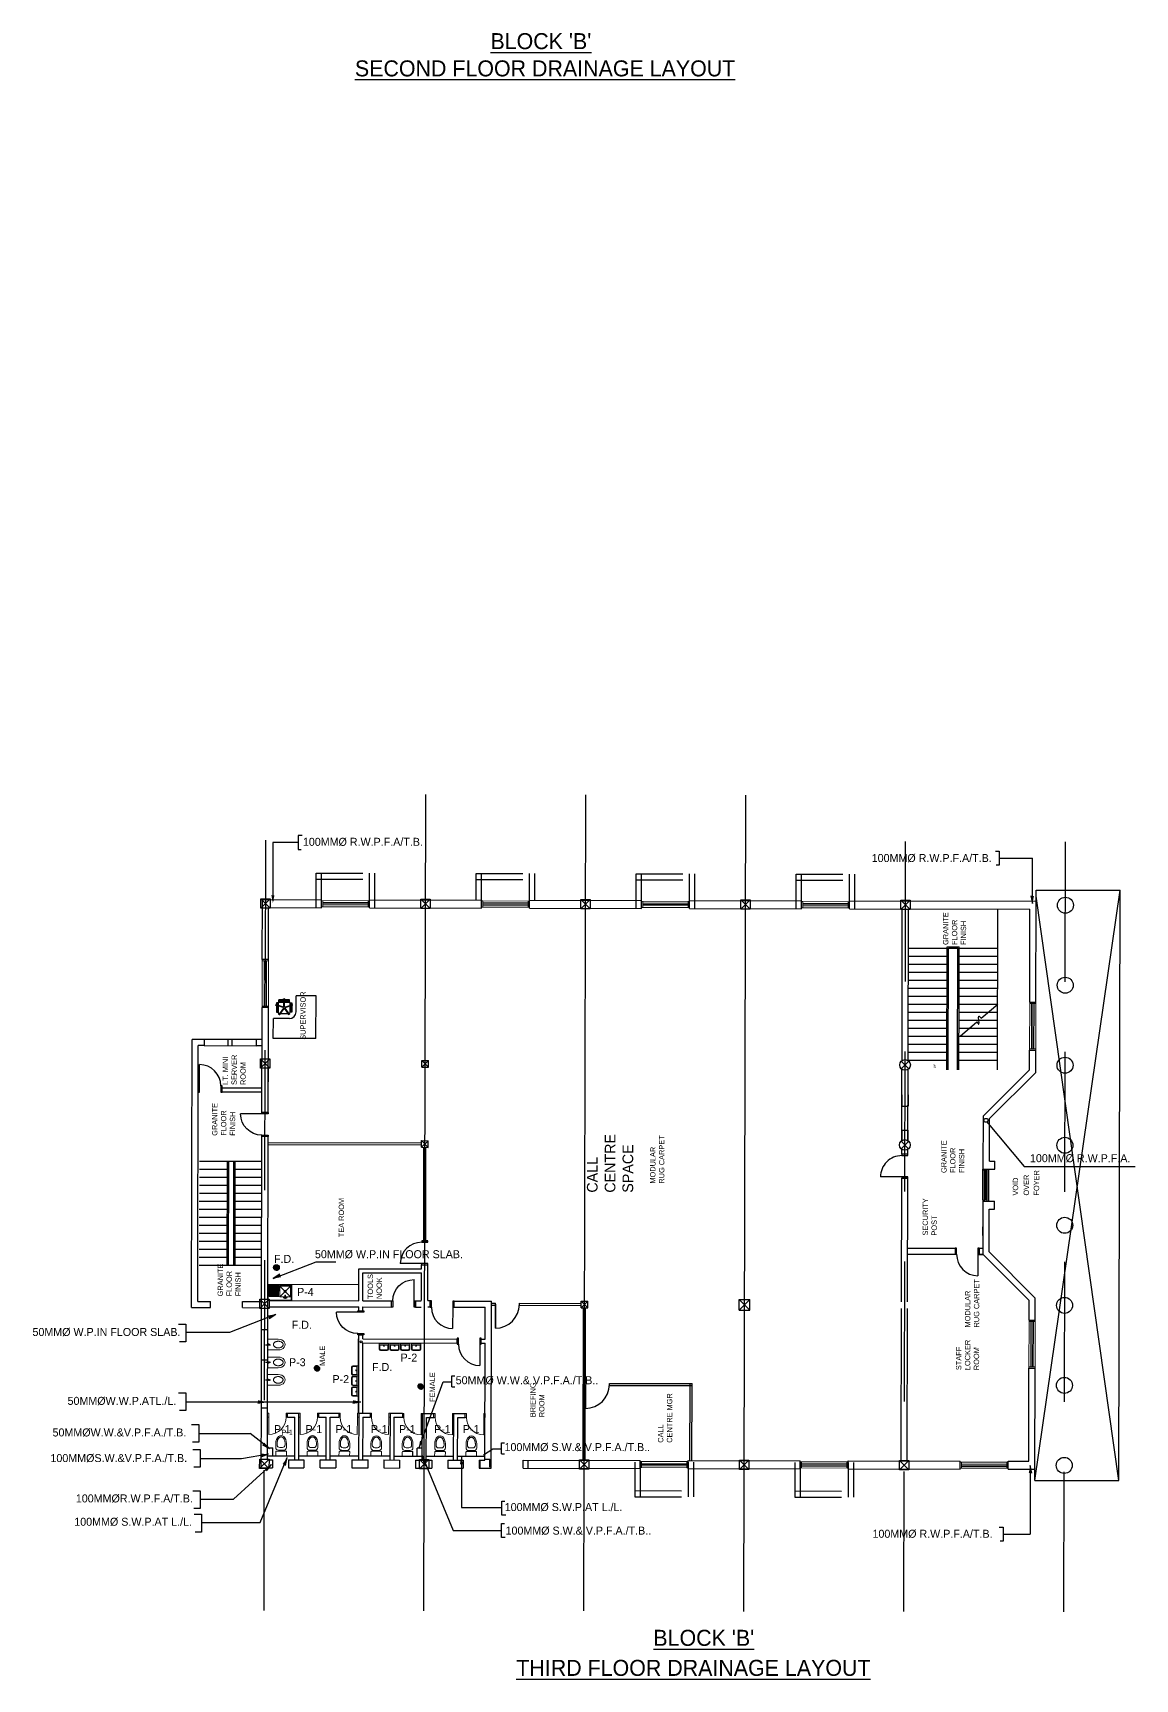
# Model space of a CAD drawing. Header units: millimetres. Extents: x -162225 to 333452, y -329082 to -56676.
# Drawn here: x 292114 to 333452, y -258493 to -196775 of the extents above; entities that cross this region are included whole.
import ezdxf

# ---------------------------------------------------------------- set-up
doc = ezdxf.new("R2010")
doc.units = ezdxf.units.MM
doc.header["$LTSCALE"] = 7
doc.header["$MEASUREMENT"] = 0
doc.linetypes.add('DASHED2', pattern=[0.375, 0.25, -0.125])
doc.layers.get('0').update_dxf_attribs({"lineweight": 5})
doc.layers.add('DOORS', color=8, linetype='Continuous')
for name, color, linetype, lineweight in [('Fixtures', 7, 'Continuous', 5), ('gridlines', 8, 'DASHED2', 5), ('Handrails', 8, 'Continuous', 5), ('LAYER1', 8, 'Continuous', 5), ('Layer2', 8, 'Continuous', 25), ('Layer4', 8, 'Continuous', 5), ('Layer5', 8, 'Continuous', 25), ("Supervisor's seat", 8, 'Continuous', 25), ('text', 8, 'Continuous', 5), ('TEXT3', 8, 'Continuous', 5), ('WALLS', 8, 'Continuous', 35), ('WIN-DOOR', 8, 'Continuous', 13), ('win_doors', 8, 'Continuous', 13), ('WINDOWS_DOORS', 8, 'Continuous', 5)]:
    doc.layers.add(name, color=color, linetype=linetype, lineweight=lineweight)
doc.styles.add('LUCY', font='LSANSI.TTF')
doc.styles.add('STYLUS', font='stylu.ttf')

# ---------------------------------------------------------------- blocks, each defined once
blk = doc.blocks.new('W1800')
at = {"layer": 'WIN-DOOR'}
for points in [[(0, 0), (230, 0), (230, -50), (0, -50)], [(0, -1800), (230, -1800), (230, -1750), (0, -1750)]]:
    blk.add_lwpolyline(points, close=True, dxfattribs=at)
at = {"layer": 'WINDOWS_DOORS'}
for p, q in [((0, -1800), (0, 0)), ((0, 0), (230, 0)), ((230, 0), (230, -1800)), ((69, -1750), (69, -50)), ((114, -50), (114, -1750)), ((161, -1750), (161, -50)), ((230, -1800), (0, -1800))]:
    blk.add_line(p, q, dxfattribs=at)
blk = doc.blocks.new('w1200')
for p, q in [((50, 230), (0, 230)), ((0, 165), (1200, 165)), ((0, 65), (1200, 65)), ((0, 0), (50, 0)), ((50, 230), (1200, 230)), ((50, 65), (50, 165)), ((50, 125), (1150, 125)), ((50, 105), (1150, 105)), ((50, 0), (1200, 0)), ((1200, 230), (1150, 230)), ((1150, 165), (1150, 65)), ((1150, 0), (1200, 0))]:
    blk.add_line(p, q)
blk = doc.blocks.new('wc')
for p, q in [((0, 458), (0, 308)), ((0, 150), (0, 0)), ((0, 0), (400, 0)), ((25, 175), (375, 175)), ((50, 458), (50, 408)), ((100, 208), (300, 208)), ((150, 308), (250, 308)), ((190, 208), (190, 175)), ((210, 208), (210, 175)), ((350, 408), (350, 458)), ((400, 308), (400, 458)), ((400, 0), (400, 150))]:
    blk.add_line(p, q)
for centre, radius, start, end in [((100, 308), 100, 180, 270), ((25, 150), 25, 90, 180), ((150, 408), 100, 180, 270), ((250, 408), 100, 270, 0), ((300, 308), 100, 270, 0), ((300, 308), 100, 270, 0), ((375, 150), 25, 360, 90)]:
    blk.add_arc(centre, radius, start, end)
blk.add_ellipse((200, 458), major_axis=(0, 300), ratio=0.666667, start_param=4.712389, end_param=7.853982)
blk.add_open_spline([(350, 458), (350, 466), (350, 474), (348, 496), (347, 510), (342, 537), (339, 551), (332, 576), (327, 588), (318, 611), (312, 622), (301, 641), (294, 650), (283, 665), (277, 670), (266, 681), (261, 685), (250, 693), (244, 696), (233, 701), (228, 703), (217, 706), (212, 707), (201, 708), (196, 708), (185, 706), (180, 705), (169, 702), (163, 700), (152, 694), (147, 691), (136, 682), (130, 678), (119, 667), (114, 661), (104, 647), (99, 640), (89, 624), (85, 616), (77, 598), (73, 589), (66, 569), (63, 559), (58, 538), (56, 527), (53, 506), (52, 494), (50, 475), (50, 466), (50, 458)], degree=3, knots=[4.712389, 4.712389, 4.712389, 4.712389, 4.805294, 4.805294, 4.96378, 4.96378, 5.122267, 5.122267, 5.280753, 5.280753, 5.439239, 5.439239, 5.597725, 5.597725, 5.724795, 5.724795, 5.851866, 5.851866, 5.978936, 5.978936, 6.106006, 6.106006, 6.233076, 6.233076, 6.360146, 6.360146, 6.487216, 6.487216, 6.614287, 6.614287, 6.741357, 6.741357, 6.868427, 6.868427, 6.995497, 6.995497, 7.122567, 7.122567, 7.249638, 7.249638, 7.376708, 7.376708, 7.503778, 7.503778, 7.630848, 7.630848, 7.757918, 7.757918, 7.853982, 7.853982, 7.853982, 7.853982])
blk = doc.blocks.new('d750l-150')
at = {"layer": 'WINDOWS_DOORS'}
blk.add_line((50, 150), (50, 800), dxfattribs=at)
for points in [[(50, 0), (0, 0), (0, 150), (50, 150)], [(750, 0), (700, 0), (700, 150), (750, 150)]]:
    blk.add_lwpolyline(points, close=True, dxfattribs=at)
blk.add_arc((50, 150), 650, 0, 90, dxfattribs=at)
blk = doc.blocks.new('bidet')
for p, q in [((0, 400), (0, 0)), ((0, 0), (400, 0)), ((0, 0), (200, 0)), ((0, 0), (200, 0)), ((400, 0), (400, 400))]:
    blk.add_line(p, q)
for radius in [23.9, 18.9, 13.9]:
    blk.add_circle((200, 50), radius)
blk.add_ellipse((200, 400), major_axis=(0, 256), ratio=0.780874, start_param=4.712389, end_param=7.853982)
for points in [[(325, 400), (325, 406), (325, 413), (323, 429), (322, 439), (318, 459), (316, 469), (309, 487), (306, 496), (298, 512), (293, 520), (284, 534), (279, 540), (268, 551), (263, 556), (252, 564), (246, 568), (235, 574), (229, 576), (218, 579), (213, 580), (202, 581), (197, 581), (186, 580), (180, 579), (169, 576), (164, 573), (153, 567), (147, 564), (136, 555), (131, 550), (120, 538), (115, 532), (106, 518), (101, 510), (93, 494), (90, 485), (84, 466), (81, 457), (78, 437), (76, 427), (75, 411), (75, 406), (75, 400)], [(325, 400), (325, 394), (325, 387), (323, 371), (322, 361), (318, 341), (316, 331), (309, 313), (306, 304), (298, 288), (293, 280), (284, 266), (279, 260), (268, 249), (263, 244), (252, 236), (246, 232), (235, 226), (229, 224), (218, 221), (213, 220), (202, 219), (197, 219), (186, 220), (180, 221), (169, 224), (164, 227), (153, 233), (147, 236), (136, 245), (131, 250), (120, 262), (115, 268), (106, 282), (101, 290), (93, 306), (90, 315), (84, 334), (81, 343), (78, 363), (76, 373), (75, 389), (75, 394), (75, 400)]]:
    blk.add_open_spline(points, degree=3, knots=[4.712389, 4.712389, 4.712389, 4.712389, 4.809848, 4.809848, 4.965569, 4.965569, 5.121291, 5.121291, 5.277012, 5.277012, 5.432733, 5.432733, 5.588455, 5.588455, 5.744176, 5.744176, 5.899897, 5.899897, 6.055619, 6.055619, 6.21134, 6.21134, 6.367061, 6.367061, 6.522783, 6.522783, 6.678504, 6.678504, 6.834226, 6.834226, 6.989947, 6.989947, 7.145668, 7.145668, 7.30139, 7.30139, 7.457111, 7.457111, 7.612832, 7.612832, 7.768554, 7.768554, 7.853982, 7.853982, 7.853982, 7.853982])
blk = doc.blocks.new('d900l')
at = {"linetype": 'ByBlock'}
blk.add_line((50, 230), (50, 1030), dxfattribs=at)
for points in [[(0, 0), (50, 0), (50, 230), (0, 230)], [(850, 0), (900, 0), (900, 230), (850, 230)]]:
    blk.add_lwpolyline(points, close=True, dxfattribs=at)
blk.add_arc((50, 230), 800, 0, 90, dxfattribs=at)
blk = doc.blocks.new('900 DOOR 2')
at = {"layer": 'Layer5'}
for p, q in [((900, 20), (0, 20)), ((900, 0), (0, 0))]:
    blk.add_line(p, q, dxfattribs=at)
blk.add_arc((0, 0), 900, 0, 90, dxfattribs=at)
blk = doc.blocks.new('sink900')
for p, q in [((0, 600), (0, 0)), ((900, 600), (0, 600)), ((0, 600), (50, 600)), ((0, 600), (100, 600)), ((0, 0), (900, 0)), ((20, 580), (20, 20)), ((880, 580), (20, 580)), ((20, 20), (880, 20)), ((450, 450), (50, 50)), ((50, 450), (450, 50)), ((50, 450), (50, 50)), ((450, 450), (50, 450)), ((50, 50), (450, 50)), ((168, 489), (325, 489)), ((230, 518), (230, 390)), ((230, 518), (260, 518)), ((260, 390), (230, 390)), ((260, 518), (260, 390)), ((450, 50), (450, 450)), ((450, 50), (450, 450)), ((450, 450), (850, 450)), ((490, 50), (490, 450)), ((490, 425), (850, 425)), ((490, 400), (850, 400)), ((490, 375), (850, 375)), ((490, 350), (850, 350)), ((490, 325), (850, 325)), ((490, 300), (850, 300)), ((490, 275), (850, 275)), ((850, 250), (490, 250)), ((850, 225), (490, 225)), ((850, 225), (490, 225)), ((850, 200), (490, 200)), ((850, 175), (490, 175)), ((850, 150), (490, 150)), ((850, 125), (490, 125)), ((850, 100), (490, 100)), ((850, 75), (490, 75)), ((850, 50), (490, 50)), ((850, 450), (850, 50)), ((880, 20), (880, 580)), ((900, 0), (900, 600))]:
    blk.add_line(p, q)
for centre, radius in [((197, 485), 20), ((250, 250), 40), ((250, 250), 30), ((288, 485), 20)]:
    blk.add_circle(centre, radius)
blk = doc.blocks.new('DESK N SEAT 1')
at = {"layer": "Supervisor's seat"}
for p, q in [((-823, -823), (-823, 777)), ((-823, 777), (-73, 777)), ((-73, 177), (-73, 777)), ((340, 411), (425, 670)), ((350, 408), (434, 667)), ((359, 404), (444, 664)), ((444, 664), (425, 670)), ((97, 564), (85, 548)), ((306, 387), (85, 548)), ((306, 364), (85, 204)), ((312, 395), (91, 556)), ((312, 356), (91, 195)), ((318, 403), (97, 564)), ((318, 348), (97, 187)), ((164, 131), (514, 131)), ((164, 91), (514, 91)), ((340, 341), (425, 81)), ((350, 344), (434, 84)), ((359, 347), (444, 87)), ((373, 386), (646, 386)), ((373, 376), (646, 376)), ((373, 366), (646, 366)), ((425, 81), (444, 87)), ((534, 155), (534, 597)), ((559, 573), (624, 573)), ((559, 179), (624, 179)), ((594, 179), (594, 573)), ((624, 179), (624, 573)), ((646, 366), (646, 386)), ((177, -73), (777, -73)), ((777, -823), (777, -73)), ((-823, -823), (777, -823))]:
    blk.add_line(p, q, dxfattribs=at)
for points in [[(164, 661), (164, 621), (514, 621), (514, 661)], [(418, 650), (406, 654), (418, 693), (431, 689)], [(437, 644), (449, 640), (462, 679), (450, 683)], [(103, 535), (95, 525), (62, 549), (69, 559)], [(103, 216), (95, 227), (62, 202), (69, 192)], [(115, 551), (122, 562), (89, 586), (81, 576)], [(115, 200), (122, 189), (89, 165), (81, 176)], [(164, 91), (164, 131), (514, 131), (514, 91)], [(418, 102), (406, 98), (418, 58), (431, 62)], [(437, 108), (449, 112), (462, 72), (450, 68)], [(624, 386), (624, 399), (666, 399), (666, 386)], [(624, 366), (624, 353), (666, 353), (666, 366)]]:
    blk.add_lwpolyline(points, close=True, dxfattribs=at)
blk.add_lwpolyline([(564, 201), (564, 551, 0.414214), (514, 601), (164, 601, 0.414214), (114, 551), (114, 201, 0.414214), (164, 151), (514, 151, 0.414214)], format="xyb", close=True, dxfattribs=at)
blk.add_circle((339, 376), 35, dxfattribs=at)
blk.add_arc((177, 177), 250, 180, 270, dxfattribs=at)
blk = doc.blocks.new('250 COLUMN')
at = {"layer": 'LAYER1'}
for p, q in [((125, 125), (-125, -125)), ((-125, 125), (125, -125))]:
    blk.add_line(p, q, dxfattribs=at)
at = {"layer": 'Layer2'}
for p, q in [((-125, 125), (125, 125)), ((-125, 125), (-125, -125)), ((125, 125), (125, -125)), ((-125, -125), (125, -125))]:
    blk.add_line(p, q, dxfattribs=at)
blk = doc.blocks.new('BASIN350')
for p, q in [((0, 200), (0, 0)), ((0, 0), (350, 0)), ((25, 200), (25, 50)), ((25, 50), (325, 50)), ((300, 250), (50, 250)), ((300, 225), (50, 225)), ((325, 50), (325, 200)), ((350, 0), (350, 200))]:
    blk.add_line(p, q)
for radius in [17.4, 12.4]:
    blk.add_circle((175, 75), radius)
for centre, radius, start, end in [((50, 200), 50, 90, 180), ((50, 200), 25, 90, 180), ((300, 200), 50, 0, 90), ((300, 200), 25, 360, 90)]:
    blk.add_arc(centre, radius, start, end)

msp = doc.modelspace()

# ---------------------------------------------------------------- hatches: boundary and pattern name
at = {"layer": 'Fixtures', "lineweight": 25}
h = msp.add_hatch(dxfattribs=at)
h.set_pattern_fill('ANSI31', color=256, scale=36, style=0)
h.set_pattern_definition([(45, (269960.6384, -165560.436), (-3.18198052, 3.18198052), [])])
h.paths.add_polyline_path([(301353, -243065, 1), (301140, -243065, 1)])
h = msp.add_hatch(dxfattribs=at)
h.set_pattern_fill('ANSI31', color=256, scale=36, style=0)
h.set_pattern_definition([(45, (271484.6547, -169340.6365), (-3.18198052, 3.18198052), [])])
h.paths.add_polyline_path([(302877, -246845, 1), (302664, -246845, 1)])
h = msp.add_hatch(dxfattribs=at)
h.set_pattern_fill('ANSI31', color=256, scale=36, style=0)
h.set_pattern_definition([(45, (275371.12, -170020.824), (-3.18198052, 3.18198052), [])])
h.paths.add_polyline_path([(306763, -247525, 1), (306551, -247525, 1)])

# ---------------------------------------------------------------- linework, layer by layer
for p, q in [((304342, -243712), (300922, -243705)), ((306367, -250120), (306367, -249970))]:
    msp.add_line(p, q, dxfattribs=at)
for centre, radius in [((301247, -243065), 106), ((301262, -243094), 46.8)]:
    msp.add_circle(centre, radius, dxfattribs=at)
at = {"layer": 'gridlines', "lineweight": 25, "ltscale": 3000}
for p, q in [((300782, -255917), (300851, -225320)), ((324782, -255966), (324851, -225369)), ((330782, -255978), (330851, -225382))]:
    msp.add_line(p, q, dxfattribs=at)
at = {"layer": 'gridlines', "color": 206, "linetype": 'Continuous', "lineweight": 30, "ltscale": 3000}
for p, q in [((309311, -244397), (309461, -244397)), ((309311, -244400), (309461, -244400)), ((309461, -244475), (309461, -244400)), ((310361, -244477), (310361, -244402)), ((309311, -244475), (309461, -244475))]:
    msp.add_line(p, q, dxfattribs=at)
at = {"layer": 'Handrails', "lineweight": 25}
for p, q in [((326389, -235647), (326399, -231037)), ((326399, -231037), (326854, -231038)), ((326439, -235647), (326448, -231087)), ((326448, -231087), (326803, -231088)), ((326794, -235648), (326803, -231088)), ((326850, -232888), (326854, -231038)), ((326844, -235648), (326850, -232888)), ((327682, -233714), (328299, -233191)), ((326887, -234388), (327518, -233853)), ((299400, -242989), (299408, -239089)), ((299450, -242989), (299458, -239089)), ((299645, -242989), (299653, -239089)), ((299695, -242989), (299703, -239089))]:
    msp.add_line(p, q, dxfattribs=at)
msp.add_spline([(327518, -233853), (327593, -233941), (327593, -233638), (327682, -233714)], degree=3, dxfattribs=at)
at = {"layer": 'LAYER1', "lineweight": 25}
for p, q in [((329692, -251044), (332888, -228921)), ((329737, -229364), (329738, -228914)), ((329738, -228914), (332888, -228921)), ((332842, -251050), (332888, -228921)), ((300662, -229244), (301012, -229595)), ((301012, -229245), (300662, -229594)), ((307012, -229257), (306661, -229607)), ((306662, -229257), (307011, -229607)), ((313012, -229270), (312661, -229619)), ((312662, -229269), (313011, -229620)), ((319012, -229282), (318661, -229631)), ((318662, -229281), (319011, -229632)), ((325012, -229294), (324661, -229644)), ((324662, -229294), (325011, -229644)), ((332842, -251050), (329738, -229139)), ((324948, -231084), (326398, -231087)), ((324948, -231384), (326398, -231387)), ((326853, -231088), (328303, -231091)), ((326853, -231388), (328303, -231391)), ((324947, -231684), (326397, -231687)), ((324947, -231984), (326397, -231987)), ((326852, -231688), (328302, -231691)), ((326852, -231988), (328302, -231991)), ((324945, -232584), (326395, -232587)), ((324946, -232284), (326396, -232287)), ((326850, -232588), (328300, -232591)), ((326851, -232288), (328301, -232291)), ((324944, -233184), (326394, -233187)), ((324945, -232884), (326395, -232887)), ((326849, -233188), (328299, -233191)), ((326850, -232888), (328300, -232891)), ((324943, -233784), (326393, -233787)), ((324944, -233484), (326394, -233487)), ((326848, -233788), (327589, -233790)), ((326849, -233488), (327946, -233490)), ((327589, -233790), (328298, -233791)), ((327946, -233490), (328299, -233491)), ((324942, -234084), (326392, -234087)), ((324942, -234384), (326392, -234387)), ((326847, -234088), (327240, -234089)), ((326847, -234388), (328297, -234391)), ((327240, -234089), (328297, -234091)), ((324940, -234984), (326390, -234987)), ((324941, -234684), (326391, -234687)), ((326845, -234988), (328295, -234991)), ((326846, -234688), (328296, -234691)), ((301000, -235245), (300649, -235594)), ((300650, -235244), (300999, -235595)), ((324683, -235327), (324966, -235611)), ((324966, -235328), (324683, -235610)), ((324940, -235284), (326390, -235287)), ((326845, -235288), (328295, -235291)), ((324677, -238327), (324959, -238611)), ((324960, -238328), (324677, -238610)), ((299407, -239389), (298357, -239387)), ((300702, -239092), (298358, -239087)), ((300701, -239392), (299702, -239389)), ((299406, -239989), (298356, -239987)), ((299407, -239689), (298357, -239687)), ((300700, -239992), (299701, -239989)), ((300701, -239692), (299702, -239689)), ((299405, -240589), (298355, -240587)), ((299406, -240289), (298356, -240287)), ((300699, -240592), (299700, -240589)), ((300699, -240292), (299701, -240289)), ((298699, -240887), (298354, -240887)), ((299051, -241188), (298354, -241187)), ((299404, -240889), (298699, -240887)), ((299404, -241189), (299051, -241188)), ((300698, -240892), (299699, -240889)), ((300698, -241192), (299699, -241189)), ((299402, -241789), (298352, -241787)), ((299403, -241489), (298353, -241487)), ((300696, -241792), (299697, -241789)), ((300697, -241492), (299698, -241489)), ((299401, -242389), (298351, -242387)), ((299402, -242089), (298352, -242087)), ((300695, -242392), (299696, -242389)), ((300696, -242092), (299697, -242089)), ((300694, -242992), (298350, -242987)), ((299401, -242689), (298351, -242687)), ((300695, -242692), (299696, -242689)), ((300631, -244244), (300981, -244595)), ((300981, -244245), (300631, -244594)), ((318606, -244256), (319006, -244657)), ((318606, -244656), (319006, -244257)), ((300969, -250245), (300618, -250594)), ((300619, -250244), (300968, -250595)), ((306969, -250257), (306618, -250606)), ((306619, -250256), (306968, -250607)), ((312969, -250270), (312618, -250619)), ((312619, -250269), (312968, -250620)), ((318969, -250282), (318618, -250631)), ((318619, -250281), (318968, -250632)), ((324969, -250294), (324618, -250644)), ((324619, -250294), (324968, -250644)), ((329694, -250985), (329694, -250535)), ((329692, -251044), (329693, -250594)), ((329692, -251044), (332842, -251050))]:
    msp.add_line(p, q, dxfattribs=at)
at = {"layer": 'Layer2', "lineweight": 25}
for p, q in [((318606, -244256), (319006, -244257)), ((318606, -244656), (318606, -244256)), ((319006, -244657), (319006, -244257)), ((318606, -244656), (319006, -244657))]:
    msp.add_line(p, q, dxfattribs=at)
for points in [[(301012, -229245), (301012, -229595), (300662, -229594), (300662, -229244)], [(307012, -229257), (307011, -229607), (306661, -229607), (306662, -229257)], [(313012, -229270), (313011, -229620), (312661, -229619), (312662, -229269)], [(319012, -229282), (319011, -229632), (318661, -229631), (318662, -229281)], [(325012, -229294), (325011, -229644), (324661, -229644), (324662, -229294)], [(301000, -235245), (300999, -235595), (300649, -235594), (300650, -235244)], [(300981, -244245), (300981, -244595), (300631, -244594), (300631, -244244)], [(300969, -250245), (300968, -250595), (300618, -250594), (300619, -250244)], [(306969, -250257), (306968, -250607), (306618, -250606), (306619, -250256)], [(312969, -250270), (312968, -250620), (312618, -250619), (312619, -250269)], [(318969, -250282), (318968, -250632), (318618, -250631), (318619, -250281)], [(324969, -250294), (324968, -250644), (324618, -250644), (324619, -250294)]]:
    msp.add_lwpolyline(points, close=True, dxfattribs=at)
for centre in [(324824, -235469), (324818, -238469)]:
    msp.add_circle(centre, 200, dxfattribs=at)
at = {"layer": 'Layer4', "linetype": 'DASHED2', "lineweight": 25, "ltscale": 1000}
for p, q in [((302737, -229573), (302739, -228273)), ((302739, -228273), (304939, -228278)), ((302937, -229574), (302939, -228274)), ((304737, -229578), (304739, -228278)), ((304937, -229578), (304939, -228278)), ((308737, -229286), (308739, -228286)), ((308739, -228286), (310939, -228290)), ((308937, -229586), (308939, -228286)), ((310737, -229590), (310739, -228290)), ((310937, -229290), (310939, -228290)), ((314737, -229598), (314739, -228298)), ((314739, -228298), (316939, -228303)), ((314937, -229599), (314939, -228299)), ((316737, -229602), (316739, -228302)), ((316937, -229603), (316939, -228303)), ((320737, -229611), (320739, -228311)), ((320739, -228311), (322939, -228315)), ((320937, -229611), (320939, -228311)), ((322737, -229615), (322739, -228315)), ((322937, -229615), (322939, -228315)), ((302739, -228503), (304939, -228508)), ((308739, -228516), (310939, -228520)), ((314739, -228528), (316939, -228533)), ((320739, -228541), (322939, -228545)), ((314694, -250358), (314691, -251658)), ((314894, -250359), (314891, -251659)), ((316694, -250362), (316691, -251662)), ((316894, -250363), (316891, -251663)), ((320694, -250370), (320691, -251670)), ((320894, -250371), (320891, -251671)), ((322694, -250375), (322691, -251675)), ((322894, -250375), (322891, -251675)), ((314691, -251658), (316891, -251663)), ((314692, -251428), (316892, -251433)), ((320691, -251670), (322891, -251675)), ((320692, -251440), (322892, -251445))]:
    msp.add_line(p, q, dxfattribs=at)
at = {"layer": 'TEXT3', "color": 1, "lineweight": 25}
for p, q in [((302207, -226867), (302066, -226867)), ((302066, -226867), (302066, -227391)), ((301113, -227129), (301113, -229312)), ((302066, -227129), (301113, -227129)), ((302066, -227391), (302175, -227391)), ((328213, -227457), (328355, -227457)), ((328355, -227457), (328355, -227981)), ((328355, -227719), (329602, -227719)), ((329602, -229417), (329602, -227719)), ((328355, -227981), (328246, -227981)), ((329544, -229124), (329602, -229417)), ((327884, -237588), (329287, -239278)), ((329287, -239278), (333452, -239278)), ((301126, -243476), (302736, -242848)), ((302736, -242848), (303470, -242848)), ((301378, -243315), (301126, -243476)), ((299501, -245484), (301230, -244814)), ((300978, -244974), (301230, -244814)), ((297578, -245181), (297847, -245181)), ((297847, -245181), (297847, -245846)), ((297847, -245484), (299501, -245484)), ((297847, -245846), (297610, -245846)), ((300838, -245964), (301021, -245964)), ((300836, -246615), (301021, -246615)), ((300835, -247275), (301021, -247275)), ((306584, -249854), (307503, -247350)), ((307503, -247350), (307823, -247350)), ((307823, -247541), (307823, -247124)), ((307823, -247124), (307934, -247124)), ((297578, -247760), (297847, -247760)), ((297847, -247760), (297847, -248424)), ((297847, -248097), (304408, -248097)), ((300556, -248155), (300849, -248097)), ((304115, -248155), (304408, -248097)), ((307823, -247541), (307934, -247541)), ((297847, -248424), (297610, -248424)), ((298066, -248948), (298335, -248948)), ((298335, -248948), (298335, -249612)), ((298335, -249285), (300264, -249285)), ((300986, -249853), (300264, -249285)), ((298335, -249612), (298098, -249612)), ((298114, -249890), (298384, -249890)), ((298384, -249890), (298384, -250554)), ((300719, -249717), (300986, -249853)), ((309014, -250087), (309369, -249860)), ((309369, -249860), (309689, -249860)), ((309689, -250051), (309689, -249634)), ((309689, -249634), (309801, -249634)), ((298384, -250554), (298147, -250554)), ((298384, -250227), (299935, -250227)), ((299638, -251749), (301058, -250445)), ((299935, -250227), (300951, -250054)), ((300633, -252624), (301646, -250188)), ((300672, -250161), (300951, -250054)), ((300881, -250686), (301058, -250445)), ((301588, -250481), (301646, -250188)), ((306698, -250084), (307877, -252921)), ((308185, -250153), (308185, -252065)), ((309689, -250051), (309801, -250051)), ((329522, -250482), (329522, -253062)), ((329580, -250775), (329522, -250482)), ((298114, -251434), (298384, -251434)), ((298384, -251434), (298384, -252099)), ((298384, -251749), (299638, -251749)), ((298384, -252099), (298147, -252099)), ((298166, -252316), (298436, -252316)), ((298436, -252316), (298436, -252980)), ((308185, -252065), (309707, -252065)), ((309707, -252350), (309707, -251826)), ((309707, -251826), (309816, -251826)), ((309849, -252350), (309707, -252350)), ((298436, -252980), (298199, -252980)), ((298436, -252624), (300633, -252624)), ((307877, -252921), (309690, -252921)), ((309690, -253183), (309690, -252659)), ((309690, -252659), (309799, -252659)), ((328359, -252800), (328500, -252800)), ((328500, -252800), (328500, -253324)), ((309832, -253183), (309690, -253183)), ((328500, -253324), (328391, -253324)), ((328500, -253062), (329522, -253062))]:
    msp.add_line(p, q, dxfattribs=at)
at = {"layer": 'TEXT3', "color": 4, "lineweight": 25}
for p, q in [((300942, -235536), (300939, -236096)), ((327732, -241540), (327732, -241858))]:
    msp.add_line(p, q, dxfattribs=at)
at = {"layer": 'TEXT3', "color": 6, "lineweight": 25}
for centre, radius in [((327859, -237544), 73.9), ((304422, -245853), 39)]:
    msp.add_circle(centre, radius, dxfattribs=at)
at = {"layer": 'TEXT3', "color": 1, "lineweight": 25}
for points in [[(301173, -229109), (301115, -229395), (301056, -229102)], [(329660, -229130), (329602, -229417), (329544, -229124)], [(301414, -243426), (301126, -243476), (301378, -243315)], [(300942, -244863), (301230, -244814), (300978, -244974)], [(300563, -248039), (300849, -248097), (300556, -248155)], [(304122, -248039), (304408, -248097), (304115, -248155)], [(300797, -249630), (300986, -249853), (300719, -249717)], [(306737, -249605), (306584, -249854), (306631, -249559)], [(300659, -250045), (300951, -250054), (300672, -250161)], [(300808, -250596), (301058, -250445), (300881, -250686)], [(301483, -250430), (301646, -250188), (301588, -250481)], [(306754, -250371), (306698, -250084), (306864, -250332)], [(308127, -250439), (308185, -250153), (308243, -250446)], [(329464, -250769), (329522, -250482), (329580, -250775)]]:
    msp.add_solid(points, dxfattribs=at)
at = {"layer": 'WALLS', "lineweight": 25}
for p, q in [((306782, -255929), (306851, -225332)), ((312782, -255941), (312851, -225345)), ((318782, -255954), (318851, -225357)), ((300718, -231519), (300722, -229269)), ((300722, -229269), (302937, -229274)), ((300948, -231520), (300952, -229570)), ((300952, -229570), (302937, -229574)), ((302937, -229574), (302937, -229274)), ((304737, -229578), (304737, -229278)), ((304737, -229278), (308937, -229286)), ((304737, -229578), (308937, -229586)), ((308937, -229586), (308937, -229286)), ((310737, -229590), (310737, -229290)), ((310737, -229290), (314937, -229299)), ((310737, -229590), (314937, -229599)), ((314937, -229599), (314937, -229299)), ((316737, -229602), (316737, -229302)), ((316737, -229302), (320937, -229311)), ((320937, -229611), (320937, -229311)), ((322737, -229615), (322737, -229315)), ((322737, -229315), (329737, -229329)), ((329729, -233119), (329737, -229364)), ((316737, -229602), (320937, -229611)), ((322737, -229615), (329506, -229629)), ((324710, -235305), (324721, -229644)), ((324940, -235306), (324951, -229644)), ((324940, -235306), (324951, -229644)), ((328294, -235651), (328306, -229626)), ((329499, -233119), (329506, -229629)), ((300948, -231520), (300718, -231519)), ((329499, -233119), (329729, -233119)), ((300706, -237249), (300714, -233319)), ((300944, -233320), (300714, -233319)), ((300936, -237250), (300944, -233320)), ((298066, -244564), (298086, -234514)), ((298539, -234515), (298086, -234514)), ((298539, -234515), (298538, -234745)), ((300489, -234519), (298539, -234515)), ((299438, -234747), (299439, -234517)), ((299588, -234747), (299589, -234517)), ((300489, -234519), (300488, -234749)), ((300711, -234519), (300489, -234519)), ((298296, -244334), (298316, -234744)), ((298538, -234745), (298316, -234744)), ((298538, -234745), (300488, -234749)), ((300711, -234749), (300488, -234749)), ((329494, -235653), (329496, -234919)), ((329496, -234919), (329726, -234919)), ((329724, -235749), (329726, -234919)), ((324704, -238305), (324709, -235632)), ((324934, -238306), (324939, -235633)), ((324939, -235644), (324939, -235633)), ((327761, -237380), (329494, -235653)), ((327990, -237475), (329724, -235749)), ((299212, -236486), (299213, -236336)), ((299585, -236337), (299213, -236336)), ((300708, -236339), (299585, -236337)), ((324937, -236584), (324938, -236354)), ((300707, -236489), (299212, -236486)), ((324707, -236584), (324706, -237019)), ((324937, -236584), (324936, -237019)), ((300936, -237250), (300706, -237249)), ((324706, -237019), (324936, -237019)), ((327756, -239375), (327761, -237380)), ((327987, -239075), (327990, -237475)), ((300691, -244244), (300704, -238149)), ((300934, -238150), (300704, -238149)), ((300921, -244245), (300934, -238150)), ((324704, -237919), (324934, -237919)), ((324704, -237919), (324704, -238305)), ((324934, -237919), (324934, -238306)), ((324703, -238819), (324703, -238632)), ((324933, -238819), (324703, -238819)), ((324933, -238819), (324933, -238633)), ((327756, -239375), (328186, -239376)), ((327987, -239075), (328187, -239076)), ((328186, -239376), (328187, -239076)), ((324691, -244344), (324701, -239719)), ((324931, -239719), (324701, -239719)), ((324921, -244344), (324931, -239719)), ((327750, -242570), (327754, -240575)), ((327754, -240575), (328184, -240576)), ((328183, -240876), (328184, -240576)), ((327980, -242475), (327983, -240875)), ((327983, -240875), (328183, -240876)), ((306696, -242067), (306926, -242067)), ((324925, -242334), (326710, -242338)), ((326710, -242338), (326710, -242568)), ((327610, -242340), (327610, -242570)), ((327610, -242340), (327750, -242340)), ((327980, -242475), (329706, -244209)), ((304341, -244312), (304344, -243112)), ((304344, -243112), (306694, -243117)), ((306694, -243117), (306694, -242967)), ((306694, -242967), (306924, -242967)), ((306921, -244302), (306924, -242967)), ((324925, -242564), (326710, -242568)), ((327750, -242570), (327610, -242570)), ((327610, -242570), (327750, -242570)), ((327750, -242570), (329476, -244304)), ((304491, -244312), (304493, -243262)), ((304493, -243262), (306693, -243267)), ((306691, -244301), (306693, -243267)), ((298296, -244334), (298779, -244335)), ((298778, -244565), (298779, -244335)), ((299978, -244568), (299979, -244338)), ((299979, -244338), (300691, -244339)), ((300689, -245382), (300691, -244244)), ((300919, -245382), (300921, -244245)), ((300981, -244305), (304341, -244312)), ((304491, -244312), (305559, -244314)), ((305558, -244544), (305559, -244314)), ((306458, -244546), (306459, -244316)), ((306459, -244316), (306681, -244317)), ((307009, -244317), (306931, -244317)), ((307008, -244547), (307009, -244317)), ((307908, -244549), (307909, -244319)), ((307909, -244319), (309311, -244322)), ((309298, -250587), (309311, -244322)), ((329475, -245039), (329476, -244304)), ((329705, -245039), (329706, -244209)), ((298066, -244564), (298778, -244565)), ((299978, -244568), (300691, -244569)), ((300981, -244535), (304341, -244542)), ((304340, -244692), (304341, -244542)), ((304340, -244692), (304490, -244692)), ((304490, -244692), (304491, -244542)), ((304491, -244542), (305558, -244544)), ((306458, -244546), (306681, -244547)), ((307008, -244547), (306929, -244547)), ((307908, -244549), (309081, -244552)), ((309078, -245752), (309081, -244552)), ((324679, -250294), (324691, -244594)), ((324909, -250294), (324921, -244594)), ((300683, -248319), (300689, -245382)), ((300689, -245382), (300919, -245382)), ((300689, -245382), (300919, -245382)), ((300913, -248320), (300919, -245382)), ((304338, -245742), (304339, -245592)), ((304339, -245592), (304489, -245592)), ((304488, -245742), (304489, -245592)), ((329475, -245039), (329705, -245039)), ((304328, -248519), (304328, -245734)), ((304333, -248527), (304338, -245742)), ((304483, -248527), (304488, -245892)), ((304488, -245742), (308028, -245749)), ((304488, -245892), (308028, -245899)), ((308028, -245899), (308028, -245749)), ((308928, -245901), (308928, -245751)), ((308928, -245751), (309078, -245752)), ((308928, -245901), (309078, -245902)), ((309069, -250287), (309078, -245902)), ((300687, -246519), (300917, -246520)), ((329464, -250329), (329471, -246839)), ((329471, -246839), (329701, -246839)), ((329693, -250629), (329701, -246839)), ((300678, -250569), (300683, -248319)), ((300683, -248319), (300913, -248320)), ((300909, -250270), (300913, -248320)), ((301662, -248671), (301663, -248521)), ((301662, -248671), (301937, -248672)), ((301663, -248521), (302088, -248522)), ((301934, -250272), (301937, -248672)), ((302084, -250272), (302088, -248522)), ((302837, -248674), (302838, -248524)), ((302837, -248674), (303112, -248674)), ((302838, -248524), (303263, -248525)), ((303109, -250274), (303112, -248674)), ((303259, -250275), (303262, -248675)), ((303262, -248675), (303582, -248675)), ((303263, -248525), (303583, -248525)), ((303583, -248525), (303582, -248675)), ((304333, -248527), (304329, -250277)), ((304333, -248527), (304758, -248528)), ((304482, -248677), (304479, -250277)), ((304482, -248677), (304757, -248678)), ((304758, -248528), (304757, -248678)), ((305508, -248529), (305504, -250279)), ((305508, -248529), (305974, -248530)), ((305657, -248680), (305654, -250280)), ((305657, -248680), (305973, -248680)), ((305974, -248530), (305973, -248680)), ((306719, -250282), (306723, -248532)), ((306723, -248532), (307148, -248533)), ((306869, -250282), (306872, -248682)), ((306872, -248682), (307147, -248683)), ((307147, -248683), (307148, -248533)), ((307894, -250284), (307898, -248534)), ((307898, -248534), (308323, -248535)), ((308044, -250284), (308047, -248684)), ((308047, -248684), (308322, -248685)), ((308322, -248685), (308323, -248535)), ((300909, -249820), (301109, -249820)), ((301109, -250120), (301109, -249820)), ((306520, -250134), (306520, -249834)), ((306720, -249834), (306520, -249834)), ((300678, -250569), (301101, -250570)), ((300909, -250120), (301934, -250122)), ((300909, -250270), (301101, -250270)), ((301101, -250270), (301101, -250570)), ((301701, -250271), (301701, -250571)), ((301701, -250271), (302276, -250273)), ((301701, -250571), (302276, -250573)), ((302084, -250122), (303109, -250124)), ((302276, -250273), (302276, -250573)), ((302276, -250273), (302276, -250573)), ((302893, -250574), (302894, -250274)), ((302893, -250574), (303473, -250575)), ((302894, -250274), (303474, -250275)), ((303259, -250125), (304329, -250127)), ((303474, -250275), (303473, -250575)), ((304074, -250276), (304073, -250576)), ((304074, -250276), (304694, -250278)), ((304419, -250275), (304419, -250277)), ((304479, -250127), (305504, -250129)), ((304693, -250578), (304694, -250278)), ((305271, -250279), (305866, -250280)), ((305271, -250279), (305271, -250579)), ((305654, -250130), (306719, -250132)), ((305866, -250280), (305866, -250580)), ((306466, -250281), (306466, -250581)), ((306466, -250281), (307081, -250282)), ((306869, -250132), (307894, -250134)), ((307081, -250282), (307081, -250582)), ((307681, -250284), (307681, -250584)), ((307681, -250284), (308256, -250285)), ((308044, -250134), (309069, -250137)), ((308256, -250285), (308256, -250585)), ((308256, -250285), (308256, -250585)), ((308856, -250286), (308856, -250586)), ((308856, -250286), (309069, -250287)), ((308893, -250586), (308894, -250286)), ((309052, -250244), (309252, -250244)), ((309252, -250544), (309252, -250244)), ((310498, -250589), (310499, -250289)), ((310499, -250289), (314894, -250299)), ((310693, -250590), (310694, -250290)), ((314893, -250599), (314894, -250299)), ((316693, -250602), (316694, -250302)), ((316694, -250302), (320894, -250311)), ((320893, -250611), (320894, -250311)), ((322693, -250615), (322694, -250315)), ((322694, -250315), (326894, -250323)), ((326893, -250623), (326894, -250323)), ((328693, -250627), (328694, -250327)), ((328694, -250327), (329464, -250329)), ((304073, -250576), (304693, -250578)), ((305271, -250579), (305866, -250580)), ((306466, -250581), (307081, -250582)), ((307681, -250584), (308256, -250585)), ((308856, -250586), (309298, -250587)), ((310498, -250589), (314893, -250599)), ((316693, -250602), (320893, -250611)), ((322693, -250615), (326893, -250623)), ((328693, -250627), (329693, -250629))]:
    msp.add_line(p, q, dxfattribs=at)
at = {"layer": 'WALLS', "lineweight": 30}
for p, q in [((300933, -238382), (306693, -238394)), ((300933, -238457), (306693, -238469)), ((306773, -242067), (306781, -238557)), ((306848, -242067), (306856, -238557)), ((310361, -244402), (312681, -244406)), ((310361, -244477), (312681, -244481)), ((312756, -250269), (312768, -244569)), ((312831, -250269), (312843, -244569)), ((313737, -247409), (316837, -247415)), ((313737, -247484), (313737, -247409)), ((313737, -247484), (316837, -247490)), ((316762, -247490), (316762, -247415)), ((316831, -250303), (316837, -247415)), ((316756, -250302), (316762, -247490))]:
    msp.add_line(p, q, dxfattribs=at)
at = {"layer": 'WALLS', "lineweight": 25}
for centre in [(330837, -229481), (330831, -232481), (330824, -235481), (330818, -238481), (330812, -241481), (330806, -244481), (330800, -247481), (330794, -250481)]:
    msp.add_circle(centre, 300, dxfattribs=at)

# ---------------------------------------------------------------- block references
at = {"layer": 'Fixtures', "lineweight": 25}
for name, p, rotation in [('sink900', (301822, -243707), 179.8820107611629), ('bidet', (300918, -245751), 269.8820107611626), ('BASIN350', (305453, -245923), 179.8820107611626), ('BASIN350', (305853, -245924), 179.8820107611626), ('BASIN350', (306251, -245925), 179.8820107611626), ('BASIN350', (306658, -245926), 179.8820107611626), ('bidet', (300917, -246420), 269.8820107611626), ('BASIN350', (304317, -247096), 89.88201076116258), ('bidet', (300916, -247076), 269.8820107611626), ('BASIN350', (304316, -247493), 89.88201076116258), ('BASIN350', (304315, -247889), 89.88201076116258), ('wc', (301222, -250120), 359.8820107611626), ('wc', (302397, -250123), 359.8820107611626), ('wc', (303594, -250125), 359.8820107611626), ('wc', (304792, -250128), 359.8820107611626), ('wc', (305967, -250130), 359.8820107611626), ('wc', (307182, -250133), 359.8820107611626), ('wc', (308357, -250135), 359.8820107611626)]:
    msp.add_blockref(name, p, dxfattribs=dict(at, rotation=rotation))
at = {"layer": 'Layer2', "lineweight": 25}
for name, p, rotation in [('d900l', (298312, -236484), 359.8820107611626), ('d900l', (324931, -239719), 89.88201076114598), ('w1200', (327969, -240575), 89.88201076116258), ('d900l', (306924, -242967), 89.88201076116258), ('d900l', (327610, -242340), 179.8820107611626), ('d900l', (307909, -244319), 179.8820107611626), ('d900l', (308928, -245711), 179.8820107611626)]:
    msp.add_blockref(name, p, dxfattribs=dict(at, rotation=rotation))
at = {"layer": 'Layer2', "lineweight": 25, "xscale": -1}
for p, rotation in [((300936, -237250), 89.88201076116255), ((306458, -244546), 359.8820107611626), ((304530, -244692), 89.88201076116255)]:
    msp.add_blockref('d900l', p, dxfattribs=dict(at, rotation=rotation))
at = {"layer": "Supervisor's seat", "lineweight": 25}
for name, p, rotation in [('DESK N SEAT 1', (301910, -233657), 89.88201076116098), ('900 DOOR 2', (309461, -244437), 269.8820107611626)]:
    msp.add_blockref(name, p, dxfattribs=dict(at, rotation=rotation))
at = {"layer": 'WALLS', "lineweight": 25}
for name, p, rotation in [('250 COLUMN', (306824, -235432), 89.88201076116258), ('250 COLUMN', (306818, -238432), 89.88201076116258), ('250 COLUMN', (312806, -244444), 89.88201076116258), ('900 DOOR 2', (312837, -247444), 269.8820107611626)]:
    msp.add_blockref(name, p, dxfattribs=dict(at, rotation=rotation))
at = {"layer": 'win_doors', "lineweight": 25}
for name, p, rotation in [('W1800', (302937, -229539), 89.88201076116258), ('W1800', (308937, -229551), 89.88201076116258), ('W1800', (314937, -229564), 89.88201076116258), ('W1800', (320937, -229576), 89.88201076116258), ('W1800', (300944, -233320), 179.8820107611626), ('W1800', (329726, -234919), 179.8820107611626), ('W1800', (329701, -246839), 179.8820107611626), ('d750l-150', (304333, -248527), 179.8820107611626), ('d750l-150', (305508, -248529), 179.8820107611626), ('d750l-150', (306724, -248532), 179.8820107611626), ('d750l-150', (307898, -248534), 179.8820107611626), ('d750l-150', (309073, -248537), 179.8820107611626), ('W1800', (314893, -250564), 89.88201076116258), ('W1800', (320893, -250576), 89.88201076116258), ('W1800', (326893, -250588), 89.88201076116258)]:
    msp.add_blockref(name, p, dxfattribs=dict(at, rotation=rotation))
at = {"layer": 'win_doors', "lineweight": 25, "xscale": -1, "rotation": 179.8820107611625}
for p in [(300913, -248520), (302088, -248522)]:
    msp.add_blockref('d750l-150', p, dxfattribs=at)

# ---------------------------------------------------------------- texts
at = {"layer": 'DOORS', "color": 1, "lineweight": 25, "char_height": 300, "width": 15498, "attachment_point": 1, "style": 'LUCY'}
for s, insert in [('100MM%%c R.W.P.F.A/T.B.', (302240, -226953)), ('100MM%%c R.W.P.F.A/T.B.', (323574, -227560)), ('50MM%%c W.P.IN FLOOR SLAB.', (302692, -242414)), ('F.D.', (301156, -242589)), ('P-4', (302022, -243826)), ('50MM%%c W.P.IN FLOOR SLAB.', (292098, -245330)), ('F.D.', (301821, -245060)), ('P-3', (301719, -246464)), ('F.D.', (304834, -246642)), ('P-2', (305904, -246291)), ('P-2', (303349, -247098)), ('50MM%%c W.W.& V.P.F.A./T.B..', (307971, -247140)), ('50MM%%cW.W.P.ATL./L.', (293414, -247913)), ('50MM%%cW.W.&V.P.F.A./T.B.', (292851, -249097)), ('P-1', (301156, -248972)), ('P-1', (302339, -248972)), ('P-1', (303464, -248972)), ('P-1', (304791, -248972)), ('P-1', (305844, -248972)), ('P-1', (307157, -248972)), ('P-1', (308239, -248972)), ('100MM%%c S.W.& V.P.F.A./T.B..', (309802, -249646)), ('100MM%%cS.W.&V.P.F.A./T.B.', (292772, -250057)), ('100MM%%cR.W.P.F.A/T.B.', (293724, -251570)), ('100MM%%c S.W.P.AT L./L.', (309811, -251894)), ('100MM%%c S.W.P.AT L./L.', (293666, -252445)), ('100MM%%c S.W.& V.P.F.A./T.B..', (309841, -252777)), ('100MM%%c R.W.P.F.A/T.B.', (323603, -252895))]:
    msp.add_mtext(s, dxfattribs=dict(at, insert=insert))
at = {"layer": 'text', "lineweight": 25, "attachment_point": 7, "rotation": 89.88201, "style": 'STYLUS'}
for s, insert, char_height, width in [('GRANITE FLOOR FINISH', (327117, -230971), 200, 1801), ('SUPERVISOR', (302345, -234524), 200, 1801), ('I.T. MINI SERVER ROOM', (300098, -236219), 200, 1998), ('GRANITE FLOOR FINISH', (299702, -238124), 200, 1801), ('CALL CENTRE SPACE', (314632, -240259), 400, 3602), ('MODULAR RUG CARPET', (315798, -239918), 200, 1801), ('GRANITE FLOOR FINISH', (327049, -239521), 200, 1801), ('TEA ROOM', (303784, -241927), 200, 1801), ('SECURITY POST', (326018, -241864), 200, 1801), ('GRANITE FLOOR FINISH', (299910, -244145), 200, 1801), ('TOOLS NOOK', (305204, -244246), 200, 981.85), ('MODULAR RUG CARPET', (327607, -245312), 200, 1801), ('MALE', (303069, -246749), 200, 1801), ('STAFF LOCKER ROOM', (327604, -246911), 200, 1801), ('FEMALE', (307192, -248099), 200, 1801), ('BRIEFING ROOM', (311301, -248676), 200, 1801)]:
    msp.add_mtext(s, dxfattribs=dict(at, insert=insert, char_height=char_height, width=width))
at = {"layer": 'text', "lineweight": 25, "rotation": 89.88201}
for s, insert, char_height, width, attachment_point in [('{\\fStylus BT|b0|i0|c0|p34;UP}', (325893, -235594), 80, 68, 1), ('{\\fStylus BT|b0|i0|c0|p34;FOYER }', (329856, -240366), 200, 1522.63, 7), ('{\\fStylus BT|b0|i0|c0|p34;VOID}', (329068, -240364), 200, 1523, 7), ('{\\fStylus BT|b0|i0|c0|p34;OVER }', (329474, -240365), 200, 1523, 7)]:
    msp.add_mtext(s, dxfattribs=dict(at, insert=insert, char_height=char_height, width=width, attachment_point=attachment_point))
at = {"layer": 'text', "lineweight": 25, "insert": (301432, -249346), "char_height": 200, "width": 1257, "attachment_point": 7}
msp.add_mtext('P-1', dxfattribs=at)
at = {"layer": 'TEXT3', "color": 1, "lineweight": 25, "style": 'LUCY'}
for s, p in [("%%UBLOCK 'B'", (309274, -197384)), ('%%uSECOND FLOOR DRAINAGE LAYOUT', (304191, -198405)), ("%%UBLOCK 'B'", (315384, -257247)), ('%%uTHIRD FLOOR DRAINAGE LAYOUT', (310244, -258373))]:
    msp.add_text(s, height=600, dxfattribs=at).set_placement(p)
at = {"layer": 'TEXT3', "color": 1, "lineweight": 25, "insert": (329509, -238814), "char_height": 300, "width": 15498, "attachment_point": 1, "style": 'LUCY'}
msp.add_mtext('100MM%%c R.W.P.F.A.', dxfattribs=at)
at = {"layer": 'WALLS', "lineweight": 25, "insert": (316093, -249634), "char_height": 200, "width": 1801, "attachment_point": 7, "rotation": 89.88201, "style": 'STYLUS'}
msp.add_mtext('CALL CENTRE MGR', dxfattribs=at)

doc.saveas('drawing.dxf')
